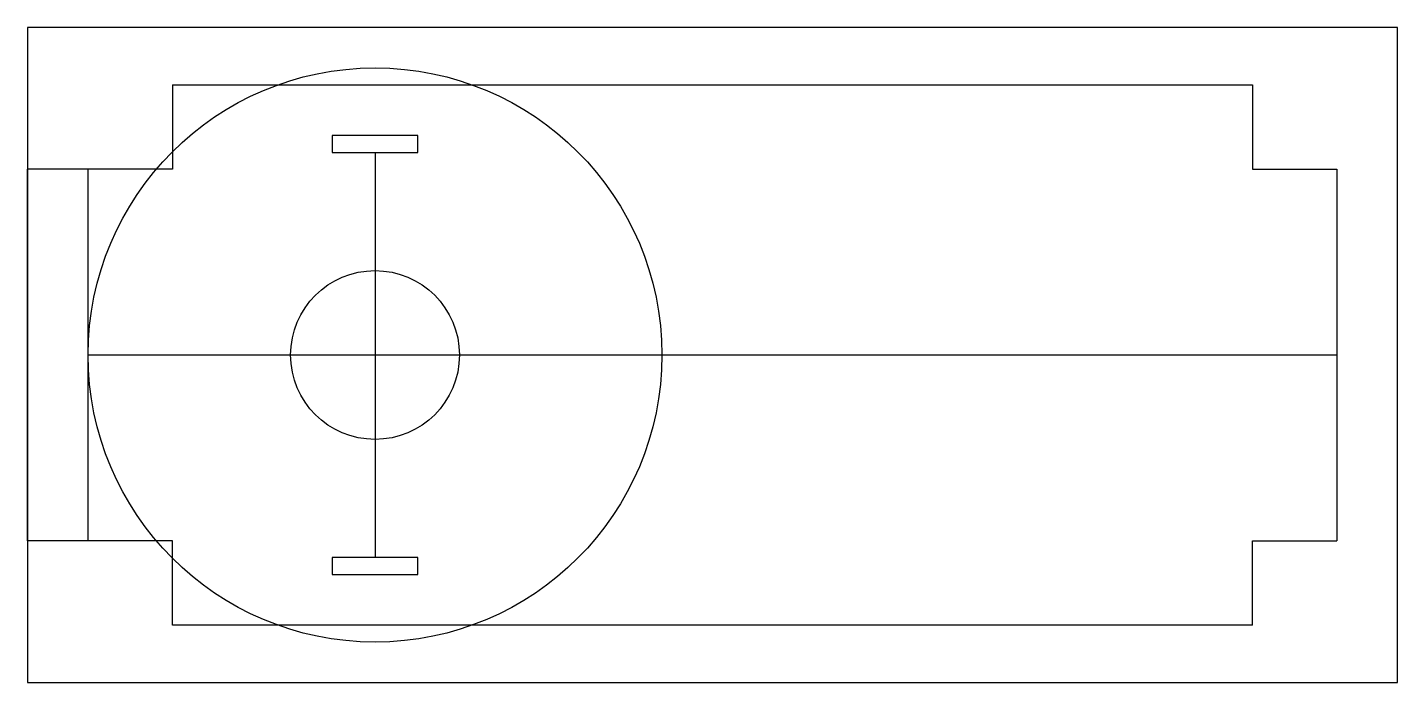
# Model space of a CAD drawing. Header units: millimetres. Extents: x -20.3 to 20.3, y -9.7 to 9.7.
import ezdxf

# ---------------------------------------------------------------- set-up
doc = ezdxf.new("R2010")
doc.units = ezdxf.units.MM
doc.layers.get('0').update_dxf_attribs({"linetype": 'CONTINUOUS'})

msp = doc.modelspace()

# ---------------------------------------------------------------- linework, layer by layer
for p, q in [((-16, 8), (16, 8)), ((-16, 8), (-16, 5.5)), ((16, 8), (16, 5.5)), ((-10, 6), (-10, -6)), ((-18.5, 5.5), (-20.3, 5.5)), ((-20.3, -5.5), (-20.3, 5.5)), ((-18.5, -5.5), (-18.5, 5.5)), ((-16, 5.5), (-18.5, 5.5)), ((16, 5.5), (18.5, 5.5)), ((18.5, 5.5), (18.5, -5.5)), ((-18.5, 0), (18.5, 0)), ((-18.5, 0), (-10, 0)), ((-18.5, -5.5), (-20.3, -5.5)), ((-16, -5.5), (-18.5, -5.5)), ((-16, -8), (-16, -5.5)), ((16, -8), (16, -5.5)), ((16, -5.5), (18.5, -5.5)), ((16, -8), (-16, -8))]:
    msp.add_line(p, q)
for points in [[(20.3, 9.7), (-20.3, 9.7), (-20.3, -9.7), (20.3, -9.7)], [(-8.73, 6.5), (-11.27, 6.5), (-11.27, 6), (-8.73, 6)], [(-8.73, -6), (-11.27, -6), (-11.27, -6.5), (-8.73, -6.5)]]:
    msp.add_lwpolyline(points, close=True)
for radius in [8.5, 2.5]:
    msp.add_circle((-10, 0), radius)

doc.saveas('drawing.dxf')
